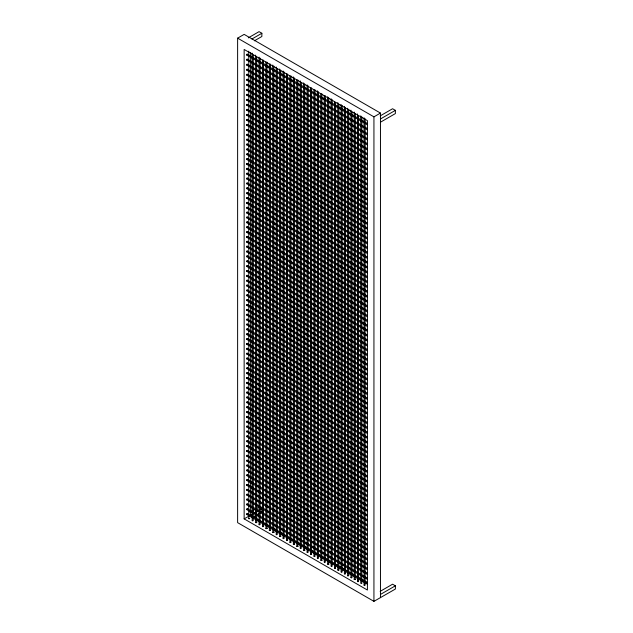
<?xml version="1.0" encoding="UTF-8"?>
<svg xmlns="http://www.w3.org/2000/svg" width="633" height="633" viewBox="0 0 633 633"><rect width="100%" height="100%" fill="white"/><g stroke="black" fill="none" stroke-linecap="round" stroke-linejoin="round"><path stroke-width="0.95" d="M247.289 94.633L246.957 94.262L246.601 95.085L367.354 164.833M247.289 99.65L246.957 99.27L246.601 100.101L367.354 169.85M247.289 168.639L246.957 168.267L246.601 169.09L367.354 238.839M247.289 183.23L246.957 182.858L246.601 183.681L367.354 253.429M247.289 197.82L246.957 197.449L246.601 198.271L367.354 268.02M247.289 275.64L246.957 275.26L246.601 276.091L367.354 345.84M247.289 290.231L246.957 289.851L246.601 290.682L367.354 360.43M247.289 304.821L246.957 304.441L246.601 305.272L367.354 375.013M247.289 368.042L246.957 367.67L246.601 368.493L367.354 438.242M247.289 382.633L246.957 382.261L246.601 383.084L367.354 452.832M247.289 397.223L246.957 396.851L246.601 397.674L367.354 467.423M247.289 460.452L246.957 460.072L246.601 460.903L367.354 530.644M247.289 475.043L246.957 474.663L246.601 475.494L367.354 545.235M247.289 489.633L246.957 489.254L246.601 490.084L367.354 559.825M249.758 518.498L249.117 518.925L249.046 518.364M253.24 55.158L253.24 520.635L252.551 520.904L252.274 520.453M255.621 522.581L256.674 522.613L255.621 522.581L255.621 55.126M260.108 58.133L260.108 524.599L259.293 524.836L259.229 524.353M262.497 526.624L263.534 526.577L262.497 526.624L262.481 60.08M265.923 528.602L266.968 528.555L265.923 528.602L265.915 62.058M269.349 530.501L270.402 530.541L269.349 530.501L269.349 64.044M272.776 532.488L273.828 532.519L272.776 532.488L272.776 65.033M277.262 69.029L277.262 534.497L276.574 534.774L276.297 534.315M279.644 536.444L280.696 536.483L279.644 536.444L279.644 68.997M284.122 72.004L284.122 538.461L283.307 538.699L283.244 538.216M286.504 540.408L287.556 540.447L286.504 540.408L286.504 73.95M290.99 75.96L290.958 542.505L290.064 542.608L290.223 542.133M293.364 544.372L294.416 544.404L293.364 544.372L293.364 76.917M296.798 546.35L297.85 546.39L296.798 546.35L296.798 79.893M301.284 82.891L301.284 548.368L300.588 548.637L300.311 548.186M303.658 550.314L304.71 550.346L303.658 550.314L303.658 82.868M308.144 85.866L308.144 552.332L307.329 552.569L307.266 552.087M310.526 554.279L311.578 554.31L310.526 554.279L310.526 87.813M315.005 89.831L314.981 556.367L314.19 556.534L314.245 556.003M318.439 91.809L318.415 558.353L317.624 558.512L317.671 557.982M320.812 560.221L321.873 560.252L320.812 560.221L320.812 93.755M321.841 560.332L321.873 93.795M325.299 95.773L325.299 562.239L324.484 562.476L324.42 561.993M327.68 564.185L328.733 564.217L327.68 564.185L327.68 96.73M332.167 99.737L332.135 566.274L331.344 566.432L331.399 565.91M334.541 568.141L335.593 568.181L334.541 568.141L334.541 101.684M335.569 568.26L335.593 102.704M338.877 104.595L338.877 570.072L338.315 570.357L337.824 570.04L337.824 102.586M342.152 105.505L342.129 572.042L341.234 572.153L341.519 571.654M345.436 107.396L345.412 573.941L344.621 574.099L344.668 573.569M348.712 109.295L348.712 575.753L347.897 575.99L347.834 575.508M351.995 112.176L351.995 577.644L351.299 577.921L351.03 577.462M354.219 579.504L355.271 579.543L354.219 579.504L354.219 112.057M355.248 579.622L355.271 114.067M358.555 115.958L358.555 581.434L358.001 581.719L357.503 581.403L357.503 113.948M361.839 116.868L361.839 583.325L361.277 583.618L360.778 583.294L360.778 115.847M365.114 118.759L365.114 585.224L364.299 585.462L364.236 584.979M247.25 104.793L246.957 104.287L246.601 105.118L367.354 174.858M247.25 109.802L246.957 109.303L246.601 110.126L367.354 179.875M247.25 139.584L246.957 139.086L246.601 139.917L367.354 209.658M247.25 154.175L246.957 153.677L246.601 154.499L367.354 224.248M247.25 217.404L246.957 216.897L246.601 217.728L367.354 287.477M247.25 231.994L246.957 231.488L246.601 232.319L367.354 302.068M247.25 246.585L246.957 246.079L246.601 246.91L367.354 316.658M247.25 261.176L246.957 260.669L246.601 261.5L367.354 331.249M247.25 309.806L246.957 309.308L246.601 310.13L367.354 379.879M247.25 324.397L246.957 323.898L246.601 324.721L367.354 394.47M247.25 338.987L246.957 338.489L246.601 339.312L367.354 409.06M247.25 353.578L246.957 353.079L246.601 353.902L367.354 423.651M247.25 402.216L246.957 401.71L246.601 402.541L367.354 472.289M247.25 416.807L246.957 416.3L246.601 417.131L367.354 486.88M247.25 431.397L246.957 430.891L246.601 431.722L367.354 501.471M247.25 445.988L246.957 445.482L246.601 446.312L367.354 516.053M247.25 509.209L246.957 508.71L246.601 509.533L367.354 579.282M247.186 94.887L246.656 95.148M247.186 99.895L246.656 100.164M247.186 104.912L246.656 105.181M247.186 109.928L246.656 110.189M247.186 139.711L246.656 139.972M247.186 154.302L246.656 154.563M247.186 168.892L246.656 169.153M247.186 183.483L246.656 183.744M247.186 198.074L246.656 198.335M247.186 217.523L246.656 217.792M247.186 232.113L246.656 232.382M247.186 246.704L246.656 246.973M247.186 261.294L246.656 261.564M247.186 275.885L246.656 276.154M247.186 290.476L246.656 290.745M247.186 305.066L246.656 305.335M247.186 309.933L246.656 310.194M247.186 324.523L246.656 324.784M247.186 339.114L246.656 339.375M247.186 353.705L246.656 353.966M247.186 368.295L246.656 368.556M247.186 382.886L246.656 383.147M247.186 397.477L246.656 397.738M247.186 402.335L246.656 402.604M247.186 416.925L246.656 417.194M247.186 431.516L246.656 431.785M247.186 446.107L246.656 446.376M247.186 460.697L246.656 460.966M247.186 475.288L246.656 475.557M247.186 489.879L246.656 490.148M247.186 509.336L246.656 509.597M337.848 569.961L338.877 570.072M357.526 581.323L358.555 581.434M380.156 591.372L392.587 584.196L395.38 585.81L395.38 589.038L373.937 601.35L237.62 522.644L237.62 38.146L244.148 34.38L380.465 113.078L380.465 597.655M248.286 37.869L259.063 31.65L261.864 33.264L261.864 36.492L254.403 40.805M251.918 39.009L261.864 33.264M237.62 38.146L373.937 116.852L380.465 113.078M380.156 115.918L392.587 108.741L395.38 110.356L395.38 113.584L380.465 122.193M380.465 118.964L395.38 110.356M249.948 512.374L259.063 507.104M244.148 518.878L367.409 590.043L367.409 120.618L244.148 49.453L244.148 518.878L261.864 508.718L261.864 511.955L253.572 516.734M380.465 594.427L395.38 585.81M367.061 123.332L247.218 54.145L246.688 54.406L246.656 55.039L367.354 124.717M246.656 55.039L247.218 54.145M367.061 128.349L247.218 59.154L246.688 59.423L246.656 60.048L367.354 129.733M246.656 60.048L247.218 59.154M367.061 133.357L247.218 64.17L246.688 64.439L246.656 65.064L367.354 134.75M246.656 65.064L247.274 64.234M367.061 138.374L247.218 69.187L246.688 69.448L246.656 70.081L367.354 139.758M246.656 70.081L247.274 69.25M367.061 143.39L247.218 74.203L246.688 74.465L246.656 75.09L367.354 144.775M246.656 75.09L247.218 74.203M367.061 148.407L247.218 79.212L246.688 79.481L246.656 80.106L367.354 149.792M246.656 80.106L247.218 79.212M367.061 153.415L247.218 84.229L246.688 84.49L246.656 85.123L367.354 154.808M246.656 85.123L247.274 84.292M367.061 158.432L247.218 89.245L246.688 89.506L246.656 90.131L367.354 159.817M246.656 90.131L247.218 89.245M367.061 183.507L247.218 114.312L246.688 114.581L246.656 115.206L367.354 184.891M246.656 115.206L247.274 114.375M367.061 188.515L247.218 119.328L246.688 119.59L246.656 120.223L367.354 189.9M246.656 120.223L247.218 119.328M367.061 193.532L247.218 124.345L246.688 124.606L246.656 125.231L367.354 194.917M246.656 125.231L247.218 124.345M367.061 198.548L247.218 129.354L246.688 129.623L246.656 130.248L367.354 199.933M246.656 130.248L247.274 129.417M367.061 203.407L247.218 134.22L246.688 134.481L246.656 135.114L367.354 204.799M246.656 135.114L247.218 134.22M367.061 213.139L247.218 143.944L246.688 144.213L246.656 144.838L367.354 214.524M246.656 144.838L247.218 143.944M367.061 217.997L247.218 148.81L246.688 149.072L246.656 149.704L367.354 219.382M246.656 149.704L247.274 148.874M367.061 227.73L247.218 158.535L246.688 158.804L246.656 159.429L367.354 229.114M246.656 159.429L247.218 158.535M367.061 232.588L247.218 163.401L246.688 163.662L246.656 164.295L367.354 233.973M246.656 164.295L247.218 163.401M367.061 242.32L247.218 173.126L246.688 173.395L246.656 174.02L367.354 243.705M246.656 174.02L247.218 173.126M367.061 247.179L247.218 177.992L246.688 178.253L246.656 178.886L367.354 248.563M246.656 178.886L247.274 178.055M367.061 256.903L247.218 187.716L246.688 187.985L246.656 188.61L367.354 258.296M246.656 188.61L247.218 187.716M367.061 261.769L247.218 192.582L246.688 192.843L246.656 193.476L367.354 263.154M246.656 193.476L247.218 192.582M367.061 271.494L247.218 202.307L246.688 202.576L246.656 203.201L367.354 272.886M246.656 203.201L247.218 202.307M367.061 276.36L247.218 207.173L246.688 207.434L246.656 208.067L367.354 277.745M246.656 208.067L247.274 207.236M367.061 281.226L247.218 212.031L246.688 212.3L246.656 212.925L367.354 282.611M246.656 212.925L247.274 212.095M367.061 290.951L247.218 221.764L246.688 222.025L246.656 222.65L367.354 292.335M246.656 222.65L247.218 221.764M367.061 295.817L247.218 226.622L246.688 226.891L246.656 227.516L367.354 297.201M246.656 227.516L247.218 226.622M367.061 305.541L247.218 236.354L246.688 236.615L246.656 237.24L367.354 306.926M246.656 237.24L247.274 236.418M367.061 310.407L247.218 241.213L246.688 241.482L246.656 242.107L367.354 311.792M246.656 242.107L247.274 241.276M367.061 320.132L247.218 250.945L246.688 251.206L246.656 251.831L367.354 321.517M246.656 251.831L247.218 250.945M367.061 324.998L247.218 255.803L246.688 256.072L246.656 256.697L367.354 326.383M246.656 256.697L247.218 255.803M367.061 334.722L247.218 265.536L246.688 265.797L246.656 266.422L367.354 336.107M246.656 266.422L247.274 265.591M367.061 339.589L247.218 270.394L246.688 270.663L246.656 271.288L367.354 340.973M246.656 271.288L247.274 270.457M367.061 349.313L247.218 280.126L246.688 280.387L246.656 281.012L367.354 350.698M246.656 281.012L247.218 280.126M367.061 354.179L247.218 284.985L246.688 285.254L246.656 285.879L367.354 355.564M246.656 285.879L247.218 284.985M367.061 363.904L247.218 294.717L246.688 294.978L246.656 295.603L367.354 365.288M246.656 295.603L247.274 294.772M367.061 368.77L247.218 299.575L246.688 299.844L246.656 300.469L367.354 370.155M246.656 300.469L247.218 299.575M367.061 383.361L247.218 314.166L246.688 314.435L246.656 315.06L367.354 384.745M246.656 315.06L247.218 314.166M367.061 388.219L247.218 319.032L246.688 319.293L246.656 319.926L367.354 389.604M246.656 319.926L247.274 319.095M367.061 397.951L247.218 328.756L246.688 329.025L246.656 329.651L367.354 399.336M246.656 329.651L247.218 328.756M367.061 402.81L247.218 333.623L246.688 333.884L246.656 334.517L367.354 404.194M246.656 334.517L247.218 333.623M367.061 412.534L247.218 343.347L246.688 343.616L246.656 344.241L367.354 413.927M246.656 344.241L247.218 343.347M367.061 417.4L247.218 348.213L246.688 348.474L246.656 349.107L367.354 418.785M246.656 349.107L247.274 348.277M367.061 427.125L247.218 357.938L246.688 358.207L246.656 358.832L367.354 428.517M246.656 358.832L247.218 357.938M367.061 431.991L247.218 362.804L246.688 363.065L246.656 363.698L367.354 433.376M246.656 363.698L247.218 362.804M367.061 441.715L247.218 372.528L246.688 372.797L246.656 373.423L367.354 443.108M246.656 373.423L247.218 372.528M367.061 446.582L247.218 377.395L246.688 377.656L246.656 378.281L367.354 447.966M246.656 378.281L247.274 377.458M367.061 456.306L247.218 387.119L246.688 387.388L246.656 388.013L367.354 457.699M246.656 388.013L247.218 387.119M367.061 461.172L247.218 391.985L246.688 392.246L246.656 392.871L367.354 462.557M246.656 392.871L247.218 391.985M367.061 475.763L247.218 406.576L246.688 406.837L246.656 407.462L367.354 477.147M246.656 407.462L247.274 406.631M367.061 480.629L247.218 411.434L246.688 411.703L246.656 412.328L367.354 482.014M246.656 412.328L247.274 411.497M367.061 490.353L247.218 421.167L246.688 421.428L246.656 422.053L367.354 491.738M246.656 422.053L247.218 421.167M367.061 495.22L247.218 426.025L246.688 426.294L246.656 426.919L367.354 496.604M246.656 426.919L247.218 426.025M367.061 504.944L247.218 435.757L246.688 436.018L246.656 436.643L367.354 506.329M246.656 436.643L247.274 435.813M367.061 509.81L247.218 440.615L246.688 440.885L246.656 441.51L367.354 511.195M246.656 441.51L247.218 440.615M367.061 519.535L247.218 450.348L246.688 450.609L246.656 451.234L367.354 520.919M246.656 451.234L247.218 450.348M367.061 524.401L247.218 455.206L246.688 455.475L246.656 456.1L367.354 525.786M246.656 456.1L247.218 455.206M367.061 534.125L247.218 464.931L246.688 465.2L246.656 465.825L367.354 535.51M246.656 465.825L247.274 464.994M367.061 538.992L247.218 469.797L246.688 470.066L246.656 470.691L367.354 540.376M246.656 470.691L247.218 469.797M367.061 548.716L247.218 479.521L246.688 479.79L246.656 480.415L367.354 550.101M246.656 480.415L247.218 479.521M367.061 553.574L247.218 484.387L246.688 484.656L246.656 485.282L367.354 554.967M246.656 485.282L247.218 484.387M367.061 563.307L247.218 494.112L246.688 494.381L246.656 495.006L367.354 564.691M246.656 495.006L247.274 494.175M367.061 568.165L247.218 498.978L246.688 499.247L246.656 499.872L367.354 569.558M246.656 499.872L247.218 498.978M367.061 573.031L247.218 503.844L246.688 504.105L246.656 504.738L367.354 574.416M246.656 504.738L247.218 503.844M367.061 582.756L247.218 513.569L246.688 513.838L246.656 514.463L367.354 584.148M246.656 514.463L247.218 513.569M247.218 94.254L367.061 163.449M247.274 99.334L367.061 168.457M247.218 104.287L367.061 173.474M247.218 109.295L367.061 178.49M247.218 139.086L367.061 208.273M247.274 153.732L367.061 222.863M247.218 168.259L367.061 237.454M247.274 182.913L367.061 252.045M247.218 197.441L367.061 266.635M247.218 216.897L367.061 286.084M247.218 231.488L367.061 300.675M247.218 246.079L367.061 315.266M247.274 260.733L367.061 329.856M247.218 275.26L367.061 344.447M247.274 289.914L367.061 359.038M247.218 304.441L367.061 373.628M247.218 309.308L367.061 378.494M247.274 323.954L367.061 393.085M247.218 338.481L367.061 407.676M247.274 353.135L367.061 422.266M247.218 367.662L367.061 436.857M247.274 382.316L367.061 451.448M247.218 396.844L367.061 466.038M247.274 401.773L367.061 470.897M247.218 416.3L367.061 485.487M247.274 430.954L367.061 500.078M247.218 445.482L367.061 514.669M247.274 460.136L367.061 529.259M247.218 474.663L367.061 543.85M247.274 489.317L367.061 558.441M259.759 507.508L261.864 508.718M247.218 508.703L367.061 577.897M367.093 582.32L250.668 515.112L250.668 52.602M373.937 116.852L373.937 601.35M364.062 117.738L364.062 585.185M350.943 110.166L350.943 577.612M347.659 108.267L347.659 575.721M344.384 106.376L344.384 573.822M341.1 104.485L341.1 571.931M331.106 98.716L331.106 566.163M328.733 97.751L328.733 564.217M324.246 95.741L324.246 562.199M317.386 90.788L317.386 558.243M313.952 89.799L313.952 556.257M311.578 87.852L311.578 554.31M307.092 84.846L307.092 552.293M304.71 83.888L304.71 550.346M300.232 80.882L300.232 548.336M297.85 79.924L297.85 546.39M294.416 77.946L294.416 544.404M289.938 75.928L289.938 542.394M287.556 73.982L287.556 540.447M283.07 70.975L283.07 538.43M280.696 70.018L280.696 536.483M276.21 67.019L276.21 534.466M273.828 66.061L273.828 532.519M270.402 64.075L270.402 530.541M266.968 62.097L266.968 528.555M263.534 60.111L263.534 526.577M259.055 57.112L259.055 524.559M256.674 57.144L256.674 522.613M252.187 53.148L252.187 520.603M248.761 51.17L248.761 518.617"/></g></svg>
